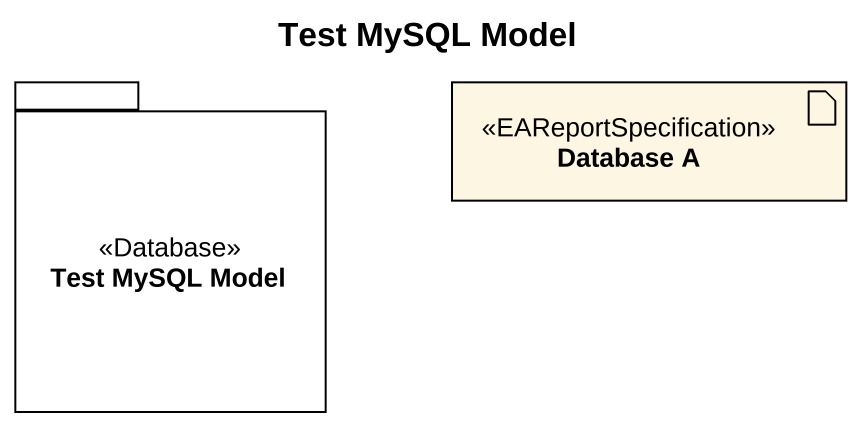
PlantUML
@startuml
title Test MySQL Model
package "Test MySQL Model" as Test_MySQL_Model <<Database>> {
}
artifact "Database A" as Database_A <<EAReportSpecification>>
@enduml
